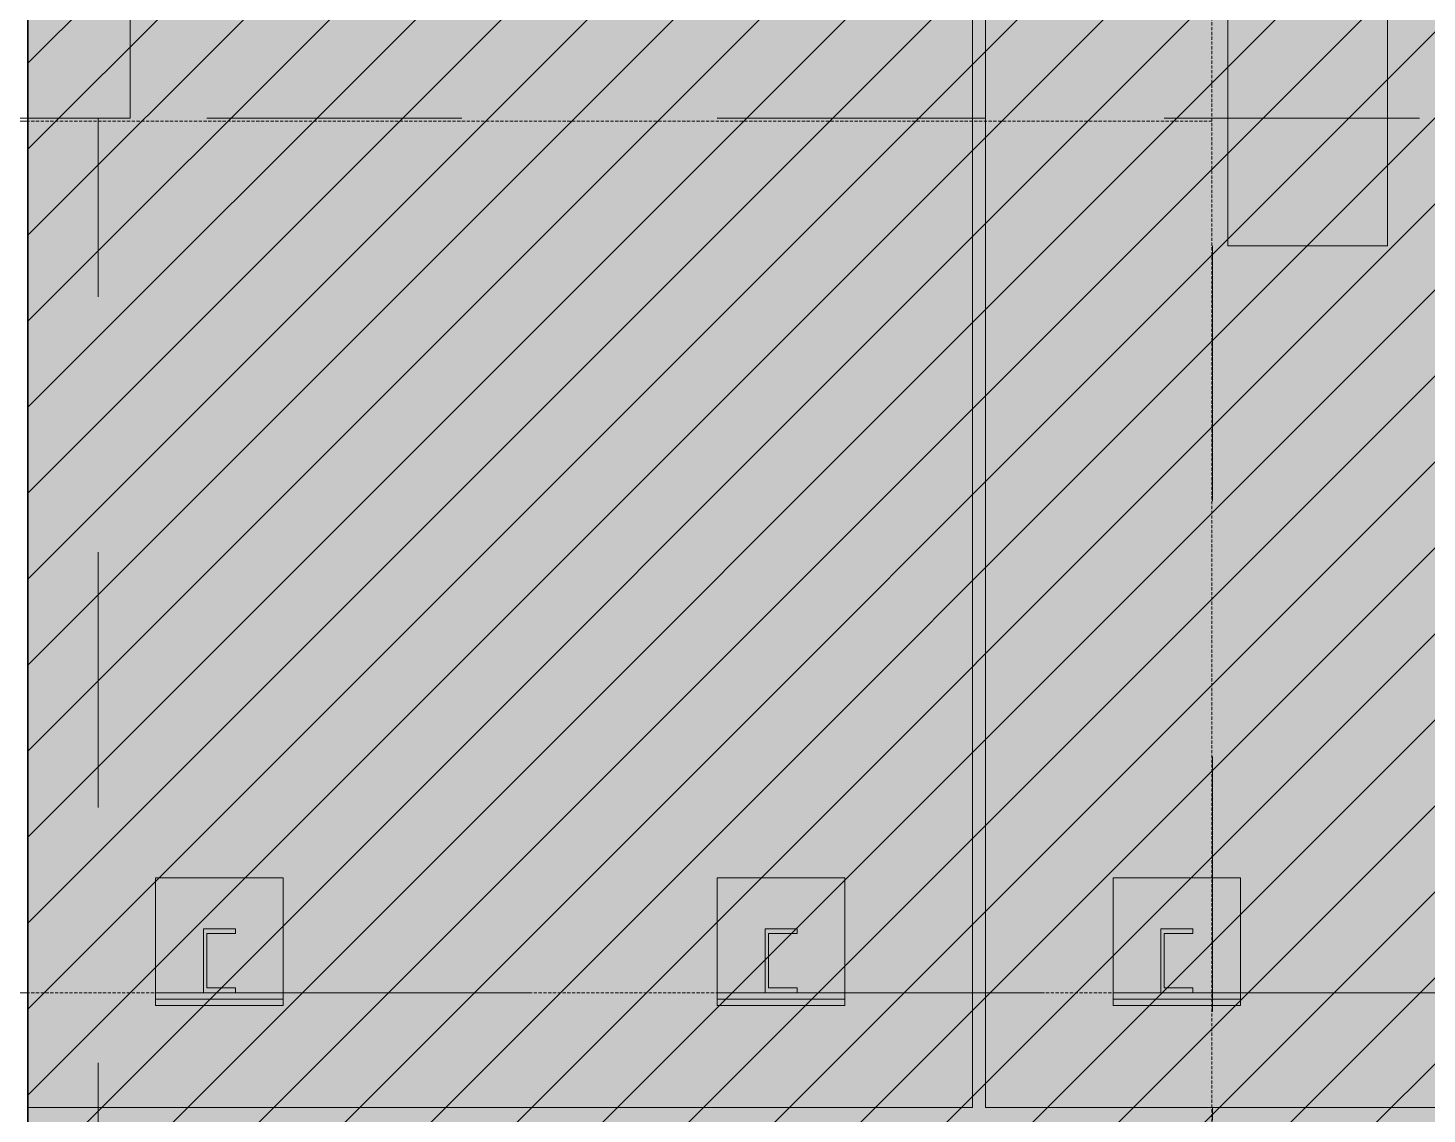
# Model space of a CAD drawing. Header units: millimetres. Extents: x 652937 to 1670132, y 1473552 to 2851037.
# Drawn here: x 761853 to 764045, y 1520610 to 1522311 of the extents above; entities that cross this region are included whole.
import ezdxf
from ezdxf.xclip import XClip

# ---------------------------------------------------------------- set-up
doc = ezdxf.new("R2010")
doc.units = ezdxf.units.MM
doc.header["$XCLIPFRAME"] = 0
for name, pattern in [('HIDDEN', [0.375, 0.25, -0.125]), ('XKITLINE00', [0]), ('XKITLINE02', [4, 2, -2])]:
    doc.linetypes.add(name, pattern=pattern)
doc.layers.get('Defpoints').update_dxf_attribs({"color": 255})
for name, color, linetype in [('000 - CONCRETE_COL_WIPEOUT_', 250, 'Continuous'), ('000 - CONCRETE_WALL_HATCH_', 251, 'Continuous'), ('000 - CONCRETE_WALL_MAIN_COLOR_2', 1, 'Continuous'), ('000 - H A T C H', 9, 'Continuous')]:
    doc.layers.add(name, color=color, linetype=linetype)
doc.layers.add('Part', color=2, linetype='Continuous', lineweight=0)

# ---------------------------------------------------------------- blocks, each defined once
blk = doc.blocks.new('12')
at = {"layer": 'Part', "color": 253, "linetype": 'XKITLINE00', "lineweight": 0}
for points in [[(663512.5716, 1524496.4016), (663512.5716, 1524499.3816), (663514.0516, 1524499.3816), (663514.0516, 1524496.4016)], [(663514.0716, 1524496.4016), (663514.0716, 1524499.3816), (663515.5516, 1524499.3816), (663515.5516, 1524496.4016)]]:
    blk.add_lwpolyline(points, close=True, dxfattribs=at)
blk = doc.blocks.new('PP18_ENT3_SE_ELE2-1')
at = {"layer": 'Part', "linetype": 'XKITLINE00', "lineweight": 0}
blk.add_line((-13155, 110095), (-15305, 110095), dxfattribs=at)
at = {"layer": 'Part', "linetype": 'HIDDEN', "lineweight": 0, "ltscale": 20}
blk.add_line((-11300, 110095), (-13155, 110095), dxfattribs=at)
at = {"layer": 'Part', "color": 1, "linetype": 'HIDDEN', "lineweight": 0, "ltscale": 20}
blk.add_line((-11300, 108730), (-13167, 108730), dxfattribs=at)
at = {"layer": 'Part', "linetype": 'HIDDEN', "lineweight": 0, "ltscale": 20}
blk.add_lwpolyline([(-11300, 114420), (-11300, 103500)], dxfattribs=at)
at = {"color": 4, "xscale": 1000, "yscale": 1000, "zscale": 1000}
blk.add_blockref('12', (-663525726.6, -1524387851.6), dxfattribs=at)
blk = doc.blocks.new('*A24983571')
at = {"layer": 'Part', "linetype": 'XKITLINE02', "lineweight": 0}
for p, q in [((186.818399, 44.972868), (185.818397, 44.972868)), ((186.818399, 31.572868), (186.818399, 44.972868))]:
    blk.add_line(p, q, dxfattribs=at)
blk = doc.blocks.new('*A25053578')
at = {"layer": 'Part', "linetype": 'XKITLINE02', "lineweight": 0}
for p, q in [((195.547337, 47.972868), (195.547337, 31.472868)), ((195.547339, 47.972868), (195.547339, 37.222868))]:
    blk.add_line(p, q, dxfattribs=at)
at = {"layer": 'Part', "linetype": 'XKITLINE00', "lineweight": 0}
blk.add_line((195.547339, 37.222868), (195.547339, 37.122868), dxfattribs=at)
blk = doc.blocks.new('*A25183591')
at = {"layer": 'Part', "linetype": 'XKITLINE02', "lineweight": 0}
for p, q in [((186.26736, 52.122868), (186.26736, 37.222868)), ((193.66736, 37.222868), (193.66736, 52.122868)), ((186.267361, 37.222868), (186.26736, 37.222868))]:
    blk.add_line(p, q, dxfattribs=at)
at = {"layer": 'Part', "linetype": 'XKITLINE00', "lineweight": 0}
for p, q in [((186.267361, 52.122868), (186.267361, 37.222868)), ((193.667361, 52.122868), (193.667361, 37.222868)), ((186.267361, 37.222868), (186.26736, 37.222868)), ((193.667361, 37.222868), (186.267361, 37.222868))]:
    blk.add_line(p, q, dxfattribs=at)
blk = doc.blocks.new('*A25193592')
at = {"layer": 'Part', "linetype": 'XKITLINE02', "lineweight": 0}
for p in [(193.76736, 52.122868), (193.767361, 37.222868)]:
    blk.add_line(p, (193.76736, 37.222868), dxfattribs=at)
at = {"layer": 'Part', "linetype": 'XKITLINE00', "lineweight": 0}
for p, q in [((193.767361, 52.122868), (193.767361, 37.222868)), ((193.767361, 37.222868), (193.76736, 37.222868)), ((201.167361, 37.222868), (193.767361, 37.222868))]:
    blk.add_line(p, q, dxfattribs=at)
blk = doc.blocks.new('*A28003873')
at = {"layer": 'Part', "linetype": 'XKITLINE00', "lineweight": 0}
for p, q in [((186.267361, 44.972868), (152.242361, 44.972868)), ((193.767361, 44.972868), (193.667361, 44.972868))]:
    blk.add_line(p, q, dxfattribs=at)
at = {"layer": 'Part', "linetype": 'XKITLINE02', "lineweight": 0}
for p, q in [((193.667361, 44.972868), (186.267361, 44.972868)), ((201.167361, 44.972868), (193.767361, 44.972868))]:
    blk.add_line(p, q, dxfattribs=at)
blk = doc.blocks.new('*A28013874')
at = {"layer": 'Part', "linetype": 'XKITLINE00', "lineweight": 0}
for p, q in [((186.267361, 38.122868), (175.517338, 38.122868)), ((193.767361, 38.122868), (193.667361, 38.122868))]:
    blk.add_line(p, q, dxfattribs=at)
at = {"layer": 'Part', "linetype": 'XKITLINE02', "lineweight": 0}
for p, q in [((226.217339, 38.122868), (186.267361, 38.122868)), ((193.667361, 38.122868), (186.267361, 38.122868)), ((201.167361, 38.122868), (193.767361, 38.122868))]:
    blk.add_line(p, q, dxfattribs=at)
blk = doc.blocks.new('*A29904063')
at = {"layer": 'Part', "linetype": 'XKITLINE02', "lineweight": 0}
for p, q in [((196.917337, 47.972868), (195.667335, 47.972868)), ((195.667337, 43.972868), (195.667337, 47.972868)), ((196.917337, 43.972868), (196.917337, 47.972868)), ((195.667335, 43.972868), (196.917337, 43.972868))]:
    blk.add_line(p, q, dxfattribs=at)
blk = doc.blocks.new('*A30424115')
at = {"layer": 'Part', "linetype": 'XKITLINE02', "lineweight": 0}
for p, q in [((185.818397, 47.972868), (185.818399, 47.972868)), ((187.068399, 47.972868), (185.818399, 47.972868)), ((185.818399, 47.972868), (185.818399, 44.972868)), ((187.068397, 47.972868), (187.068399, 47.972868)), ((187.068399, 44.972868), (187.068399, 47.972868)), ((185.818397, 44.972868), (185.818399, 44.972868)), ((185.818399, 44.972868), (187.068399, 44.972868)), ((187.068397, 44.972868), (187.068399, 44.972868))]:
    blk.add_line(p, q, dxfattribs=at)
blk = doc.blocks.new('*A30494122')
at = {"layer": 'Part', "linetype": 'XKITLINE02', "lineweight": 0}
for p, q in [((195.767407, 38.122868), (194.767406, 38.122868)), ((194.767406, 38.122868), (194.767406, 38.072868)), ((194.767406, 38.072868), (195.767407, 38.072868)), ((194.767407, 38.122868), (194.767407, 38.072868)), ((195.767406, 38.122868), (195.767407, 38.122868)), ((195.767406, 38.122868), (195.767406, 38.072868)), ((195.767406, 38.072868), (195.767407, 38.072868)), ((195.767407, 38.072868), (195.767407, 38.122868))]:
    blk.add_line(p, q, dxfattribs=at)
blk = doc.blocks.new('*A30524125')
at = {"layer": 'Part', "linetype": 'XKITLINE02', "lineweight": 0}
for p, q in [((188.267407, 38.122868), (187.267406, 38.122868)), ((187.267406, 38.122868), (187.267406, 38.072868)), ((187.267406, 38.072868), (188.267407, 38.072868)), ((187.267407, 38.122868), (187.267407, 38.072868)), ((188.267406, 38.122868), (188.267407, 38.122868)), ((188.267406, 38.122868), (188.267406, 38.072868)), ((188.267406, 38.072868), (188.267407, 38.072868)), ((188.267407, 38.072868), (188.267407, 38.122868))]:
    blk.add_line(p, q, dxfattribs=at)
blk = doc.blocks.new('*A30534126')
at = {"layer": 'Part', "linetype": 'XKITLINE02', "lineweight": 0}
for p, q in [((192.667407, 38.122868), (191.667406, 38.122868)), ((191.667406, 38.122868), (191.667406, 38.072868)), ((191.667406, 38.072868), (192.667407, 38.072868)), ((191.667407, 38.122868), (191.667407, 38.072868)), ((192.667406, 38.122868), (192.667407, 38.122868)), ((192.667406, 38.122868), (192.667406, 38.072868)), ((192.667406, 38.072868), (192.667407, 38.072868)), ((192.667407, 38.072868), (192.667407, 38.122868))]:
    blk.add_line(p, q, dxfattribs=at)
blk = doc.blocks.new('*A30654138')
at = {"layer": 'Part', "linetype": 'XKITLINE02', "lineweight": 0}
for p, q in [((195.767392, 39.022868), (194.76739, 39.022868)), ((194.76739, 39.022868), (194.76739, 38.022868)), ((194.767392, 38.022868), (194.767392, 39.022868)), ((195.76739, 38.022868), (195.76739, 39.022868)), ((195.767392, 38.022868), (195.767392, 39.022868)), ((194.76739, 38.022868), (195.767392, 38.022868))]:
    blk.add_line(p, q, dxfattribs=at)
blk = doc.blocks.new('*A30664139')
at = {"layer": 'Part', "linetype": 'XKITLINE02', "lineweight": 0}
for p, q in [((195.392407, 38.622868), (195.142406, 38.622868)), ((195.142406, 38.122868), (195.142406, 38.622868)), ((195.142407, 38.122868), (195.142407, 38.622868)), ((195.392407, 38.585368), (195.167406, 38.585368)), ((195.167406, 38.585368), (195.167406, 38.160368)), ((195.167407, 38.160368), (195.167407, 38.585368)), ((195.392406, 38.585368), (195.392406, 38.622868)), ((195.392407, 38.585368), (195.392407, 38.622868)), ((195.167406, 38.160368), (195.392407, 38.160368)), ((195.392406, 38.122868), (195.392406, 38.160368)), ((195.392407, 38.122868), (195.392407, 38.160368)), ((195.392407, 38.122868), (195.142406, 38.122868))]:
    blk.add_line(p, q, dxfattribs=at)
blk = doc.blocks.new('*A30674140')
at = {"layer": 'Part', "linetype": 'XKITLINE02', "lineweight": 0}
for p, q in [((192.292407, 38.622868), (192.042406, 38.622868)), ((192.042406, 38.122868), (192.042406, 38.622868)), ((192.042407, 38.122868), (192.042407, 38.622868)), ((192.292407, 38.585368), (192.067406, 38.585368)), ((192.067406, 38.585368), (192.067406, 38.160368)), ((192.067407, 38.160368), (192.067407, 38.585368)), ((192.292406, 38.585368), (192.292406, 38.622868)), ((192.292407, 38.585368), (192.292407, 38.622868)), ((192.067406, 38.160368), (192.292407, 38.160368)), ((192.292406, 38.122868), (192.292406, 38.160368)), ((192.292407, 38.122868), (192.292407, 38.160368)), ((192.292407, 38.122868), (192.042406, 38.122868))]:
    blk.add_line(p, q, dxfattribs=at)
blk = doc.blocks.new('*A30684141')
at = {"layer": 'Part', "linetype": 'XKITLINE02', "lineweight": 0}
for p, q in [((187.892407, 38.622868), (187.642406, 38.622868)), ((187.642406, 38.122868), (187.642406, 38.622868)), ((187.642407, 38.122868), (187.642407, 38.622868)), ((187.892407, 38.585368), (187.667406, 38.585368)), ((187.667406, 38.585368), (187.667406, 38.160368)), ((187.667407, 38.160368), (187.667407, 38.585368)), ((187.892406, 38.585368), (187.892406, 38.622868)), ((187.892407, 38.585368), (187.892407, 38.622868)), ((187.667406, 38.160368), (187.892407, 38.160368)), ((187.892406, 38.122868), (187.892406, 38.160368)), ((187.892407, 38.122868), (187.892407, 38.160368)), ((187.892407, 38.122868), (187.642406, 38.122868))]:
    blk.add_line(p, q, dxfattribs=at)
blk = doc.blocks.new('*A30694142')
at = {"layer": 'Part', "linetype": 'XKITLINE02', "lineweight": 0}
for p, q in [((192.667392, 39.022868), (191.66739, 39.022868)), ((191.66739, 39.022868), (191.66739, 38.022868)), ((191.667392, 38.022868), (191.667392, 39.022868)), ((192.66739, 38.022868), (192.66739, 39.022868)), ((192.667392, 38.022868), (192.667392, 39.022868)), ((191.66739, 38.022868), (192.667392, 38.022868))]:
    blk.add_line(p, q, dxfattribs=at)
blk = doc.blocks.new('*A30704143')
at = {"layer": 'Part', "linetype": 'XKITLINE02', "lineweight": 0}
for p, q in [((188.267392, 39.022868), (187.26739, 39.022868)), ((187.26739, 39.022868), (187.26739, 38.022868)), ((187.267392, 38.022868), (187.267392, 39.022868)), ((188.26739, 38.022868), (188.26739, 39.022868)), ((188.267392, 38.022868), (188.267392, 39.022868)), ((187.26739, 38.022868), (188.267392, 38.022868))]:
    blk.add_line(p, q, dxfattribs=at)
blk = doc.blocks.new('PP18_ENT3_SE_ELE2-2')
at = {"lineweight": 0, "xscale": 200, "yscale": 200, "zscale": 200}
for name in ['*A25183591', '*A25193592', '*A28003873', '*A30424115', '*A25053578', '*A29904063', '*A24983571', '*A30704143', '*A30694142', '*A30654138', '*A30684141', '*A30674140', '*A30664139', '*A28013874', '*A30524125', '*A30534126', '*A30494122']:
    blk.add_blockref(name, (-50408.4678, 101105.4264), dxfattribs=at)
blk = doc.blocks.new('*U6174')
at = {"layer": '000 - H A T C H'}
h = blk.add_hatch(dxfattribs=at)
h.set_pattern_fill('AR-CONC', color=8, scale=0.05)
h.paths.add_polyline_path([(7281, 0), (0, 0), (0, -2980), (15523, -2980), (15523, 9340), (7281, 9340)])
at = {"layer": '000 - CONCRETE_COL_WIPEOUT_', "color": 0}
blk.add_lwpolyline([(7281, 0), (7281, 9340), (15523, 9340), (15523, -2980), (0, -2980), (0, 0), (7281, 0), (7281, 0), (7281, 0), (7281, 0), (7281, 0), (7281, 0)], close=True, dxfattribs=at)
blk = doc.blocks.new('A$Cfa402d38')
at = {"layer": 'Defpoints'}
blk.add_lwpolyline([(314, -1870), (314, -4850), (15837, -4850), (15837, 7470), (7595, 7470), (7595, -1870)], close=True, dxfattribs=at)
at = {"layer": '000 - CONCRETE_WALL_MAIN_COLOR_2'}
blk.add_blockref('*U6174', (314, -1870), dxfattribs=at)
at = {"layer": '000 - CONCRETE_WALL_HATCH_'}
h = blk.add_hatch(dxfattribs=at)
h.set_pattern_fill('ANSI31', color=1, scale=30)
h.paths.add_polyline_path([(314, -1870), (314, -4850), (15837, -4850), (15837, 7470), (7595, 7470), (7595, -1870)])

msp = doc.modelspace()

# ---------------------------------------------------------------- block references
at = {"color": 6}
msp.add_blockref('A$Cfa402d38', (754258.1769, 1519470.4203), dxfattribs=at)

# ---------------------------------------------------------------- next in the draw order: block references
ref = msp.add_blockref('PP18_ENT3_SE_ELE2-2', (775008.1769, 1412070.4203), dxfattribs=at)
XClip(ref).set_block_clipping_path([(-26088.7758649617, 100920), (12661.2241350383, 117178.2602934372)])

# ---------------------------------------------------------------- next in the draw order: block references
ref = msp.add_blockref('PP18_ENT3_SE_ELE2-1', (775008.1769, 1412070.4203), dxfattribs=at)
XClip(ref).set_block_clipping_path([(-21816.709593582, 100920), (8800.0000001194, 118767.7153737911)])

doc.saveas('drawing.dxf')
